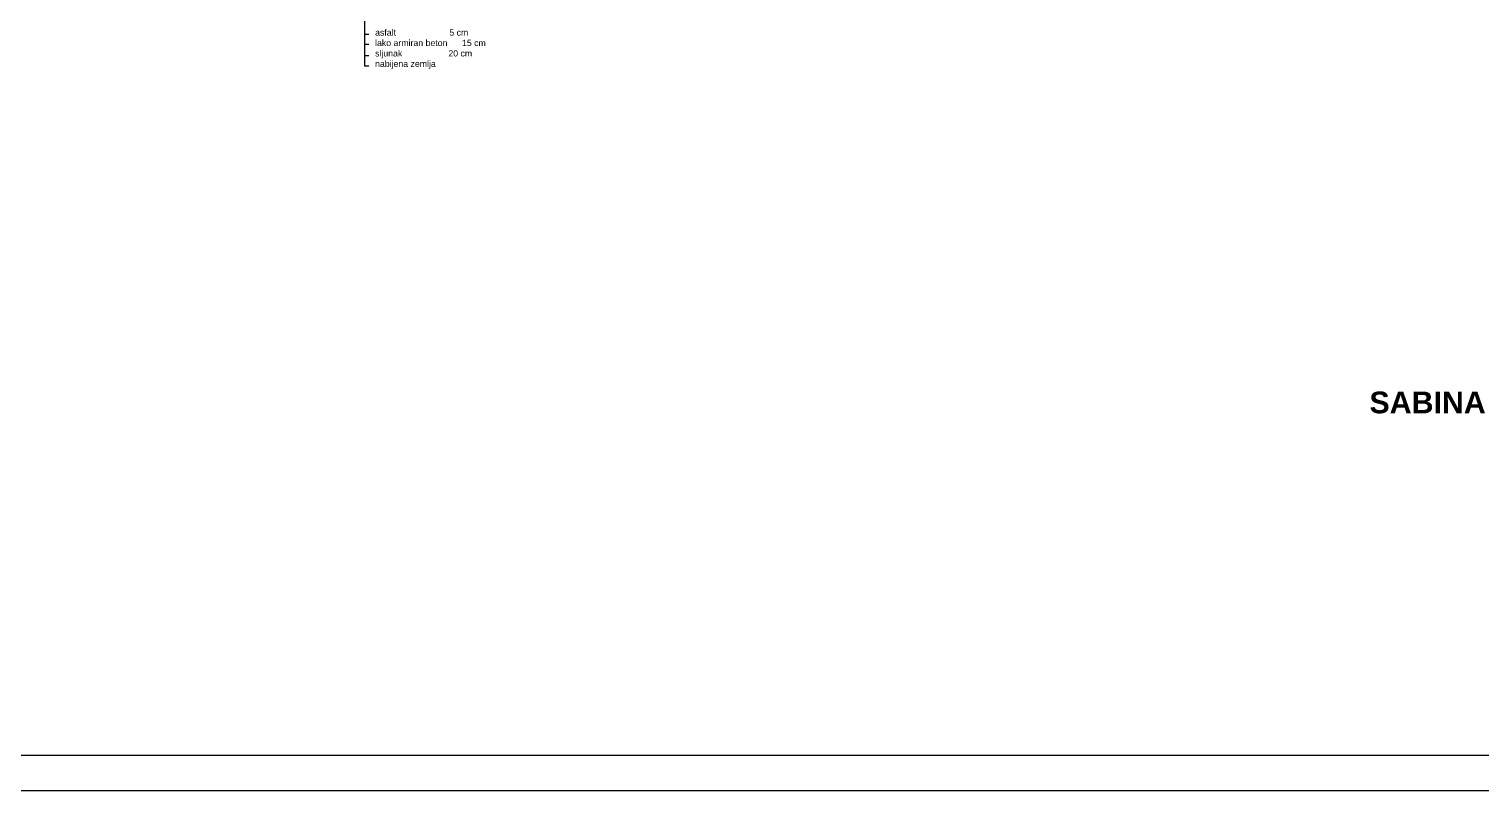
# Model space of a CAD drawing. Header units: millimetres. Extents: x 73 to 57768, y -40361 to 10065.
# Drawn here: x 54620 to 56225, y -12803 to -11960 of the extents above; entities that cross this region are included whole.
import ezdxf

# ---------------------------------------------------------------- set-up
doc = ezdxf.new("R2010")
doc.units = ezdxf.units.MM
doc.layers.add('okvir', color=120, linetype='Continuous', lineweight=13)
doc.layers.add('pogled', color=7, linetype='Continuous', lineweight=5, true_color=0x8db1c3)
doc.layers.add('TEXT', color=7, linetype='Continuous')

msp = doc.modelspace()

# ---------------------------------------------------------------- linework, layer by layer
at = {"layer": 'okvir', "ltscale": 5}
msp.add_lwpolyline([(53238.483, -10303.439), (56738.483, -10303.439), (56738.483, -12803.439), (53238.483, -12803.439), (53238.483, -10303.439)], dxfattribs=at)
msp.add_lwpolyline([(53387.087, -10343.968), (56692.967, -10343.968), (56692.967, -12764.163), (53387.087, -12764.163)], close=True, dxfattribs=at)
at = {"layer": 'pogled'}
for p, q in [((54991.217, -11923.247), (54991.217, -12001.009)), ((54991.217, -11966.206), (54995.843, -11966.206)), ((54991.217, -11977.115), (54995.843, -11977.115)), ((54991.217, -11989.639), (54995.843, -11989.639)), ((54991.217, -12001.009), (54995.843, -12001.009))]:
    msp.add_line(p, q, dxfattribs=at)

# ---------------------------------------------------------------- texts
at = {"layer": 'TEXT', "attachment_point": 1}
for s, insert, char_height, width in [('{\\fArial|b0|i0|c0|p34;asfalt                      5 cm\\Plako armiran beton      15 cm\\Psljunak                   20 cm\\Pnabijena zemlja}', (55002.889, -11960.86), 6.912, 138.16649), ('{\\fArial|b1|i0|c238|p34;SABINA HORIC}', (56102.132, -12361.576), 24, 81784.95468)]:
    msp.add_mtext(s, dxfattribs=dict(at, insert=insert, char_height=char_height, width=width))

doc.saveas('drawing.dxf')
